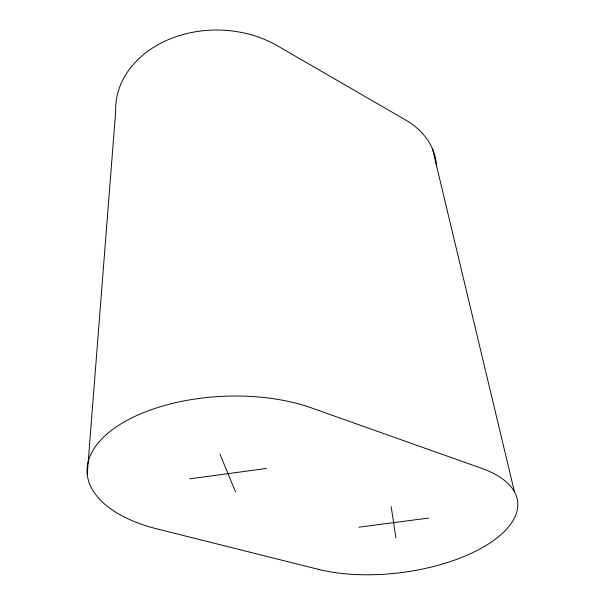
<?xml version="1.0" encoding="UTF-8"?>
<svg xmlns="http://www.w3.org/2000/svg" width="605" height="605" viewBox="0 0 605 605"><rect width="100%" height="100%" fill="white"/><g stroke="black" fill="none" stroke-linecap="round" stroke-linejoin="round"><path stroke-width="0.91" d="M87.241 474.169L115.653 111.615A101.655 79.868 0.7 0 1 169.982 38.97A101.655 79.868 0.7 0 1 277.226 45.693L405.403 119.858A93.669 68.017 -9.3 0 1 436.53 166.375M189.781 478.835L266.457 468.436M358.871 527.182L428.499 518.084M219.97 454.196L235.564 491.925M432.484 148.822L514.469 491.85M391.193 506.657L395.874 537.754M318.177 569.29L157.64 529.057A139.294 69.772 -2.6 0 1 110.39 431.206A139.294 69.772 -2.6 0 1 311.492 407.936L481.504 468.278A124.759 56.099 -7.2 0 1 486.98 544.916A124.759 56.099 -7.2 0 1 318.177 569.29"/></g></svg>
